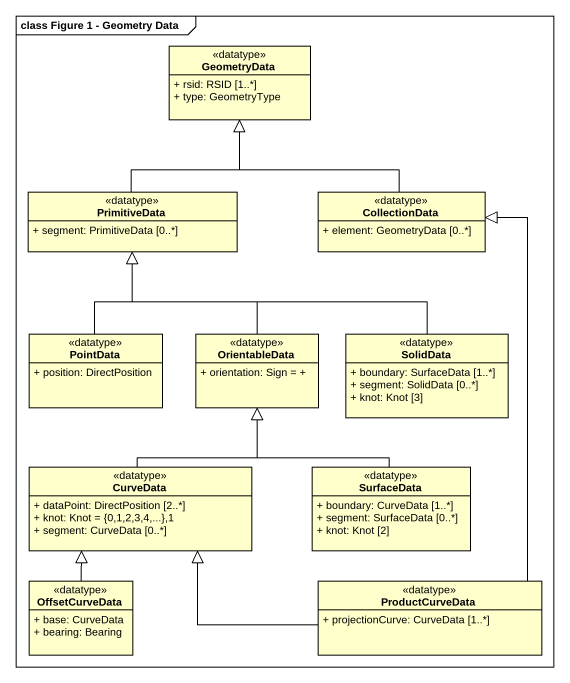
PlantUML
@startuml
mainframe class Figure 1 - Geometry Data
hide circle
hide empty members
skinparam classAttributeIconSize 0
class GeometryData <<datatype>> {
  + rsid: RSID [1..*]
  + type: GeometryType
}
class PrimitiveData <<datatype>> {
  + segment: PrimitiveData [0..*]
}
class CollectionData <<datatype>> {
  + element: GeometryData [0..*]
}
class PointData <<datatype>> {
  + position: DirectPosition
}
class OrientableData <<datatype>> {
  + orientation: Sign = +
}
class SolidData <<datatype>> {
  + boundary: SurfaceData [1..*]
  + segment: SolidData [0..*]
  + knot: Knot [3]
}
class CurveData <<datatype>> {
  + dataPoint: DirectPosition [2..*]
  + knot: Knot = {0,1,2,3,4,...},1
  + segment: CurveData [0..*]
}
class SurfaceData <<datatype>> {
  + boundary: CurveData [1..*]
  + segment: SurfaceData [0..*]
  + knot: Knot [2]
}
class OffsetCurveData <<datatype>> {
  + base: CurveData
  + bearing: Bearing
}
class ProductCurveData <<datatype>> {
  + projectionCurve: CurveData [1..*]
}
PrimitiveData -up-|> GeometryData
CollectionData -up-|> GeometryData
PointData -up-|> PrimitiveData
OrientableData -up-|> PrimitiveData
SolidData -left-|> PrimitiveData
CurveData -up-|> OrientableData
SurfaceData -up-|> OrientableData
OffsetCurveData -up-|> CurveData
ProductCurveData -up-|> CollectionData
ProductCurveData -left-|> CurveData
@enduml
